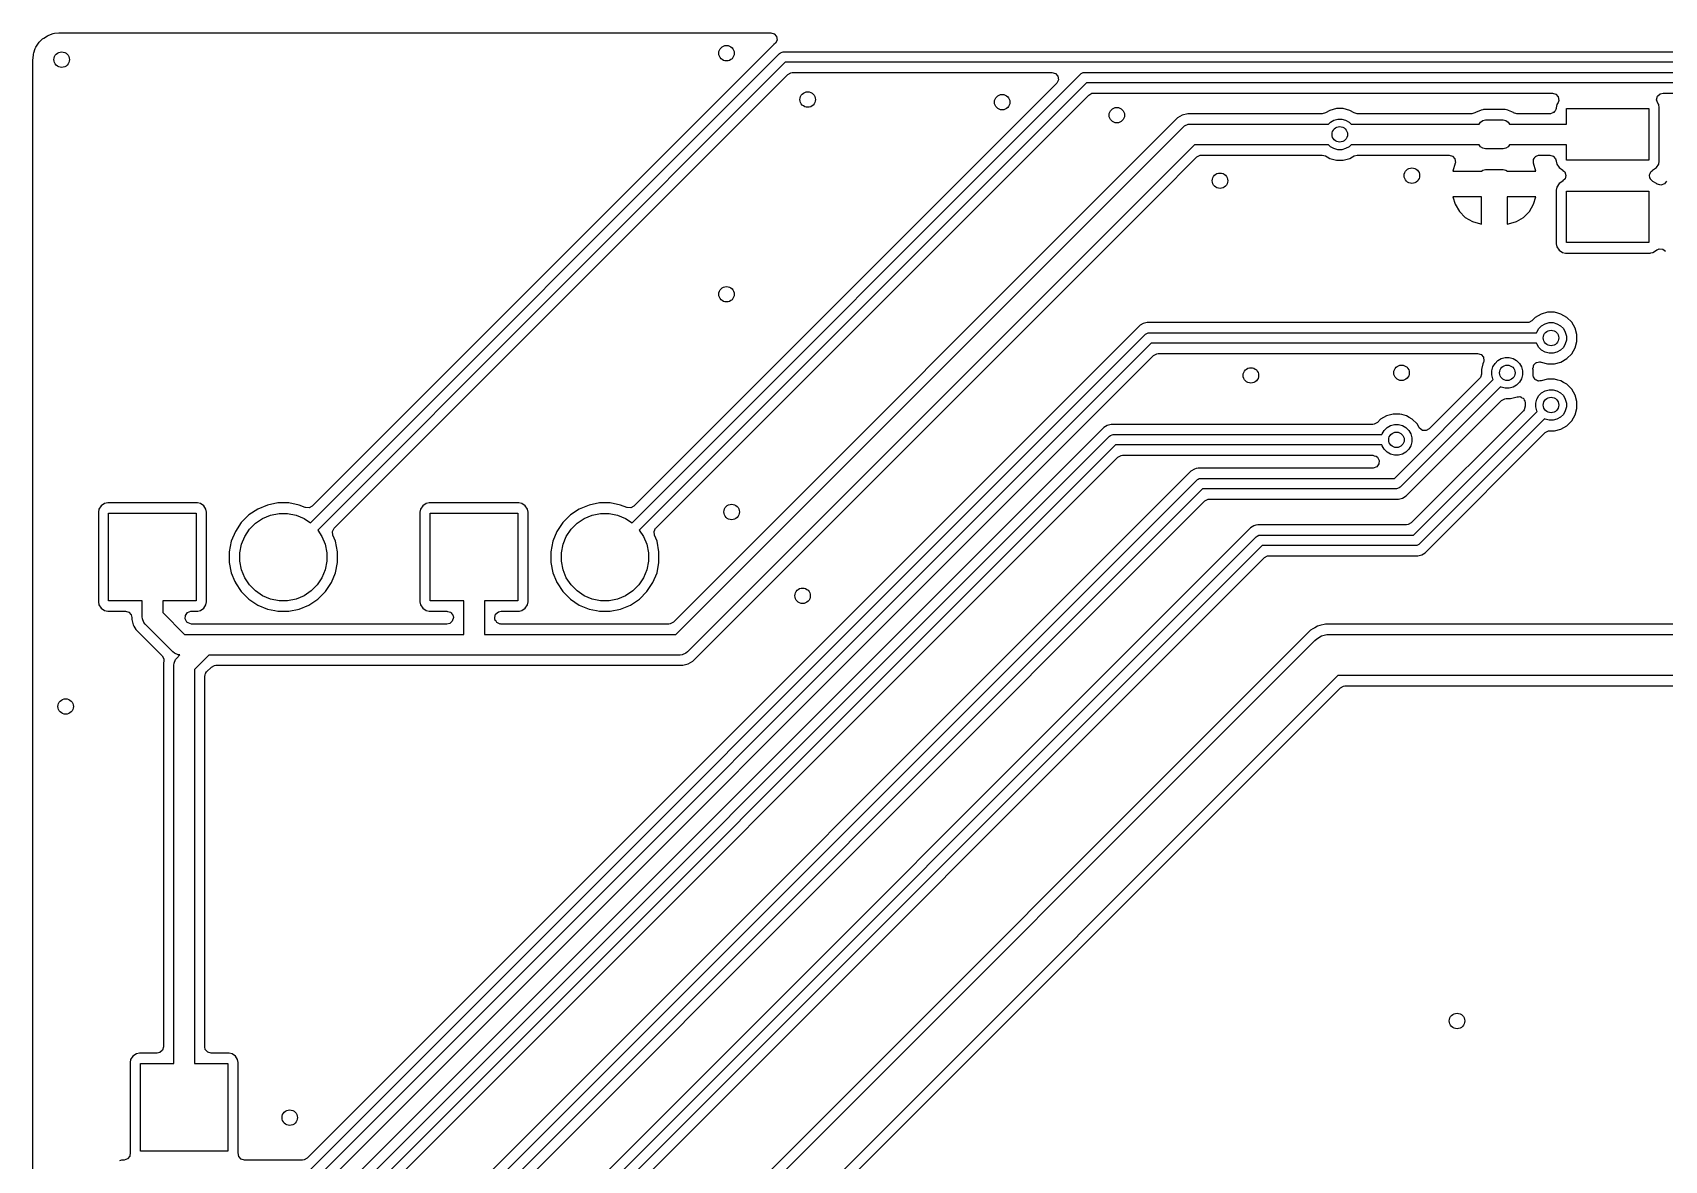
# Model space of a CAD drawing. Header units: inches. Extents: x 2.9 to 6.6, y -4.54 to -2.01.
# Drawn here: x 2.895 to 4.142, y -2.87 to -2.009 of the extents above; entities that cross this region are included whole.
import ezdxf

# ---------------------------------------------------------------- set-up
doc = ezdxf.new("R2010")
doc.units = ezdxf.units.IN
doc.header["$MEASUREMENT"] = 0
doc.layers.add('BLACK', color=7, linetype='CONTINUOUS')

msp = doc.modelspace()

# ---------------------------------------------------------------- linework, layer by layer
at = {"layer": 'BLACK', "linetype": 'CONTINUOUS'}
for p, q in [((2.8976, -2.02), (2.8995, -2.017)), ((2.8995, -2.017), (2.9001, -2.0162)), ((2.9001, -2.0162), (2.9026, -2.0137)), ((2.9026, -2.0137), (2.9035, -2.013)), ((2.9035, -2.013), (2.9064, -2.0112)), ((2.9064, -2.0112), (2.9074, -2.0107)), ((2.9074, -2.0107), (2.9107, -2.0096)), ((2.9107, -2.0096), (2.9117, -2.0093)), ((2.9117, -2.0093), (2.9151, -2.0089)), ((2.9151, -2.0089), (2.9155, -2.0089)), ((2.9155, -2.0089), (2.916, -2.0089)), ((2.916, -2.0089), (2.9183, -2.0089)), ((2.9183, -2.0089), (3.459, -2.0089)), ((3.4612, -2.0181), (3.1087, -2.3706)), ((3.459, -2.0089), (3.4616, -2.0097)), ((3.4614, -2.018), (3.4612, -2.0181)), ((3.4612, -2.0181), (3.4612, -2.0181)), ((3.4612, -2.0181), (3.4612, -2.0181)), ((3.4627, -2.017), (3.4614, -2.018)), ((3.4616, -2.0097), (3.4634, -2.0117)), ((3.4638, -2.0145), (3.4627, -2.017)), ((3.4634, -2.0117), (3.4638, -2.0145)), ((2.8953, -2.0291), (2.8954, -2.0287)), ((2.8953, -2.0296), (2.8953, -2.0291)), ((2.8953, -2.0323), (2.8953, -2.0296)), ((2.8954, -2.0287), (2.8957, -2.0253)), ((2.8957, -2.0253), (2.896, -2.0243)), ((2.896, -2.0243), (2.8971, -2.021)), ((2.8971, -2.021), (2.8976, -2.02)), ((3.1073, -2.3832), (3.4657, -2.0248)), ((3.4701, -2.0315), (3.1129, -2.3888)), ((3.4657, -2.0248), (3.4663, -2.0243)), ((3.4663, -2.0243), (3.4677, -2.0237)), ((3.4677, -2.0237), (3.4685, -2.0236)), ((3.4685, -2.0236), (6.3346, -2.0236)), ((6.333, -2.0315), (3.4701, -2.0315)), ((2.8951, -3.5601), (2.8953, -2.0323)), ((2.8953, -2.0323), (2.8953, -2.0323)), ((3.1255, -2.3873), (3.472, -2.0408)), ((3.353, -2.3832), (3.6956, -2.0405)), ((3.472, -2.0408), (3.4744, -2.0395)), ((3.4744, -2.0395), (3.4754, -2.0394)), ((3.4754, -2.0394), (3.6738, -2.0394)), ((3.6738, -2.0394), (3.6765, -2.0402)), ((3.6765, -2.0402), (3.6783, -2.0422)), ((3.6783, -2.0422), (3.6787, -2.045)), ((3.6956, -2.0405), (3.6962, -2.04)), ((3.6962, -2.04), (3.6977, -2.0394)), ((3.6977, -2.0394), (3.6984, -2.0394)), ((3.6984, -2.0394), (6.2504, -2.0394)), ((3.6773, -2.0477), (3.3544, -2.3706)), ((3.7001, -2.0472), (3.3585, -2.3888)), ((3.3711, -2.3873), (3.7019, -2.0566)), ((3.6775, -2.0475), (3.6773, -2.0477)), ((3.6787, -2.045), (3.6775, -2.0475)), ((6.2488, -2.0472), (3.7001, -2.0472)), ((3.7019, -2.0566), (3.7043, -2.0552)), ((3.7043, -2.0552), (3.7053, -2.0551)), ((3.7053, -2.0551), (4.0562, -2.0551)), ((4.0562, -2.0551), (4.0588, -2.0559)), ((4.0588, -2.0559), (4.0606, -2.058)), ((4.1365, -2.0575), (4.1386, -2.0556)), ((4.1386, -2.0556), (4.1407, -2.0551)), ((4.1407, -2.0551), (4.1507, -2.0551)), ((3.8861, -2.0683), (3.8827, -2.0702)), ((3.8911, -2.0669), (3.8861, -2.0683)), ((3.8861, -2.0683), (3.8861, -2.0683)), ((3.8861, -2.0683), (3.8861, -2.0683)), ((3.8861, -2.0683), (3.8861, -2.0683)), ((3.8963, -2.0669), (3.8911, -2.0669)), ((3.9013, -2.0683), (3.8963, -2.0669)), ((3.9047, -2.0702), (3.9013, -2.0683)), ((3.9013, -2.0683), (3.9013, -2.0683)), ((3.9013, -2.0683), (3.9013, -2.0683)), ((4.0016, -2.068), (3.9973, -2.07)), ((4.0029, -2.0678), (4.0016, -2.068)), ((4.0016, -2.068), (4.0016, -2.068)), ((4.0016, -2.068), (4.0016, -2.068)), ((4.0035, -2.0677), (4.0029, -2.0678)), ((4.0201, -2.0677), (4.0035, -2.0677)), ((4.022, -2.068), (4.0201, -2.0677)), ((4.0227, -2.0683), (4.022, -2.068)), ((4.022, -2.068), (4.022, -2.068)), ((4.022, -2.068), (4.022, -2.068)), ((4.0263, -2.07), (4.0227, -2.0683)), ((4.0577, -2.0691), (4.0572, -2.0698)), ((4.0583, -2.0686), (4.0577, -2.0691)), ((4.0584, -2.068), (4.0583, -2.0686)), ((4.0588, -2.0675), (4.0584, -2.068)), ((4.059, -2.0668), (4.0588, -2.0675)), ((4.0595, -2.0638), (4.059, -2.0662)), ((4.059, -2.0662), (4.059, -2.0668)), ((4.0606, -2.0622), (4.0595, -2.0638)), ((4.0606, -2.058), (4.061, -2.0607)), ((4.0608, -2.0616), (4.0606, -2.0622)), ((4.061, -2.0607), (4.0608, -2.0616)), ((4.0669, -2.0787), (4.0669, -2.0669)), ((4.0669, -2.0669), (4.1299, -2.0669)), ((4.1299, -2.0669), (4.1299, -2.1063)), ((4.1358, -2.0601), (4.1365, -2.0575)), ((4.1366, -2.0627), (4.1358, -2.0601)), ((4.1374, -2.0638), (4.1366, -2.0627)), ((4.1378, -2.0662), (4.1374, -2.0638)), ((4.1374, -2.0638), (4.1374, -2.0638)), ((4.1378, -2.1071), (4.1378, -2.0662)), ((4.1378, -2.0662), (4.1378, -2.0662)), ((3.7698, -2.074), (3.3847, -2.4592)), ((3.3865, -2.4685), (3.774, -2.081)), ((3.7734, -2.0719), (3.7698, -2.074)), ((3.7698, -2.074), (3.7698, -2.074)), ((3.7775, -2.0708), (3.7734, -2.0719)), ((3.774, -2.081), (3.7752, -2.0801)), ((3.7752, -2.0801), (3.778, -2.0789)), ((3.8803, -2.0708), (3.7775, -2.0708)), ((3.778, -2.0789), (3.7795, -2.0787)), ((3.7795, -2.0787), (3.885, -2.0787)), ((3.8827, -2.0702), (3.8803, -2.0708)), ((3.885, -2.0787), (3.8865, -2.0772)), ((3.8865, -2.0772), (3.8892, -2.0757)), ((3.8892, -2.0757), (3.8922, -2.0749)), ((3.8922, -2.0749), (3.8952, -2.0749)), ((3.8952, -2.0749), (3.8982, -2.0757)), ((3.8982, -2.0757), (3.9009, -2.0772)), ((3.9009, -2.0772), (3.9024, -2.0787)), ((3.9024, -2.0787), (4.0002, -2.0787)), ((3.9071, -2.0708), (3.9047, -2.0702)), ((3.9945, -2.0708), (3.9071, -2.0708)), ((3.9947, -2.0708), (3.9945, -2.0708)), ((3.9969, -2.0701), (3.9947, -2.0708)), ((3.9973, -2.07), (3.9969, -2.0701)), ((3.9969, -2.0701), (3.9969, -2.0701)), ((3.9973, -2.07), (3.9973, -2.07)), ((3.9973, -2.07), (3.9973, -2.07)), ((4.0002, -2.0787), (4.0012, -2.0772)), ((4.0012, -2.0772), (4.003, -2.076)), ((4.003, -2.076), (4.0051, -2.0756)), ((4.0051, -2.0756), (4.0185, -2.0756)), ((4.0185, -2.0756), (4.0206, -2.076)), ((4.0206, -2.076), (4.0224, -2.0772)), ((4.0224, -2.0772), (4.0234, -2.0787)), ((4.0234, -2.0787), (4.0669, -2.0787)), ((4.0265, -2.0701), (4.0263, -2.07)), ((4.0263, -2.07), (4.0263, -2.07)), ((4.0291, -2.0708), (4.0265, -2.0701)), ((4.0542, -2.0708), (4.0291, -2.0708)), ((4.0544, -2.0708), (4.0542, -2.0708)), ((4.0546, -2.0708), (4.0544, -2.0708)), ((4.0551, -2.0706), (4.0546, -2.0708)), ((4.0562, -2.0704), (4.0551, -2.0706)), ((4.0566, -2.07), (4.0562, -2.0704)), ((4.0572, -2.0698), (4.0566, -2.07)), ((3.7828, -2.0945), (3.3953, -2.4819)), ((3.7542, -2.1343), (3.7846, -2.1038)), ((3.885, -2.0945), (3.7828, -2.0945)), ((3.7846, -2.1038), (3.787, -2.1025)), ((3.787, -2.1025), (3.7881, -2.1024)), ((3.7881, -2.1024), (3.8803, -2.1024)), ((3.8803, -2.1024), (3.8827, -2.103)), ((3.8827, -2.103), (3.8841, -2.1038)), ((3.8841, -2.1038), (3.8861, -2.105)), ((3.8865, -2.096), (3.885, -2.0945)), ((3.8861, -2.105), (3.8911, -2.1063)), ((3.8892, -2.0975), (3.8865, -2.096)), ((3.8922, -2.0983), (3.8892, -2.0975)), ((3.8911, -2.1063), (3.8911, -2.1063)), ((3.8911, -2.1063), (3.8963, -2.1063)), ((3.8952, -2.0983), (3.8922, -2.0983)), ((3.8982, -2.0975), (3.8952, -2.0983)), ((3.8963, -2.1063), (3.9013, -2.105)), ((3.8963, -2.1063), (3.8963, -2.1063)), ((3.9009, -2.096), (3.8982, -2.0975)), ((3.9024, -2.0945), (3.9009, -2.096)), ((3.9013, -2.105), (3.9033, -2.1038)), ((4.0002, -2.0945), (3.9024, -2.0945)), ((3.9033, -2.1038), (3.9047, -2.103)), ((3.9047, -2.103), (3.9071, -2.1024)), ((3.9071, -2.1024), (3.9772, -2.1024)), ((3.9772, -2.1024), (3.9798, -2.1032)), ((3.9798, -2.1032), (3.9816, -2.1052)), ((3.9816, -2.1052), (3.982, -2.108)), ((4.0012, -2.096), (4.0002, -2.0945)), ((4.003, -2.0972), (4.0012, -2.096)), ((4.0051, -2.0976), (4.003, -2.0972)), ((4.0185, -2.0976), (4.0051, -2.0976)), ((4.0206, -2.0972), (4.0185, -2.0976)), ((4.0224, -2.096), (4.0206, -2.0972)), ((4.0234, -2.0945), (4.0224, -2.096)), ((4.0669, -2.0945), (4.0234, -2.0945)), ((4.0416, -2.1066), (4.0418, -2.1062)), ((4.0418, -2.1076), (4.0416, -2.1066)), ((4.0418, -2.1059), (4.0423, -2.105)), ((4.0418, -2.1062), (4.0418, -2.1059)), ((4.0423, -2.105), (4.0428, -2.1041)), ((4.0428, -2.1041), (4.0431, -2.1039)), ((4.0431, -2.1039), (4.0433, -2.1036)), ((4.0433, -2.1036), (4.0442, -2.1031)), ((4.0442, -2.1031), (4.0451, -2.1026)), ((4.0451, -2.1026), (4.0456, -2.1025)), ((4.0456, -2.1025), (4.0458, -2.1024)), ((4.0458, -2.1024), (4.0464, -2.1024)), ((4.0464, -2.1024), (4.0542, -2.1024)), ((4.0542, -2.1024), (4.0568, -2.1032)), ((4.0568, -2.1032), (4.0586, -2.1052)), ((4.0586, -2.1052), (4.0589, -2.1068)), ((4.0669, -2.1063), (4.0669, -2.0945)), ((4.1299, -2.1063), (4.0669, -2.1063)), ((3.9819, -2.1086), (3.9801, -2.1146)), ((3.9801, -2.1146), (4.0019, -2.1146)), ((3.982, -2.108), (3.9819, -2.1086)), ((4.0019, -2.1146), (4.003, -2.1138)), ((4.003, -2.1138), (4.0051, -2.1134)), ((4.0051, -2.1134), (4.0185, -2.1134)), ((4.0185, -2.1134), (4.0206, -2.1138)), ((4.0206, -2.1138), (4.0218, -2.1146)), ((4.0218, -2.1146), (4.0435, -2.1146)), ((4.0418, -2.1086), (4.0418, -2.1076)), ((4.0435, -2.1146), (4.0418, -2.1086)), ((4.0589, -2.1068), (4.059, -2.1068)), ((4.059, -2.1068), (4.059, -2.1071)), ((4.059, -2.1071), (4.0595, -2.1094)), ((4.0595, -2.1094), (4.0595, -2.1094)), ((4.0595, -2.1094), (4.0612, -2.112)), ((4.0612, -2.112), (4.0642, -2.114)), ((4.0642, -2.114), (4.0642, -2.1141)), ((4.0642, -2.1141), (4.0657, -2.1153)), ((4.0657, -2.1153), (4.0665, -2.1179)), ((4.0665, -2.1179), (4.0659, -2.1206)), ((4.1303, -2.1183), (4.1304, -2.1178)), ((4.1306, -2.1192), (4.1303, -2.1183)), ((4.1304, -2.1174), (4.1308, -2.1165)), ((4.1304, -2.1178), (4.1304, -2.1174)), ((4.1307, -2.1201), (4.1306, -2.1192)), ((4.1308, -2.1165), (4.131, -2.1156)), ((4.131, -2.1156), (4.1313, -2.1153)), ((4.1313, -2.1153), (4.1315, -2.1149)), ((4.1315, -2.1149), (4.1323, -2.1144)), ((4.1323, -2.1144), (4.1327, -2.1141)), ((4.1326, -2.114), (4.1356, -2.112)), ((4.1327, -2.1141), (4.1326, -2.114)), ((4.1356, -2.112), (4.1374, -2.1094)), ((4.1374, -2.1094), (4.1378, -2.1071)), ((4.1374, -2.1094), (4.1374, -2.1094)), ((4.1374, -2.1094), (4.1374, -2.1094)), ((4.1378, -2.1071), (4.1378, -2.1071)), ((4.0595, -2.1268), (4.059, -2.1291)), ((4.059, -2.1291), (4.059, -2.1701)), ((4.0612, -2.1242), (4.0595, -2.1268)), ((4.0595, -2.1268), (4.0595, -2.1268)), ((4.0642, -2.1222), (4.0612, -2.1242)), ((4.0659, -2.1206), (4.0642, -2.1221)), ((4.0642, -2.1221), (4.0642, -2.1222)), ((4.0669, -2.1693), (4.0669, -2.1299)), ((4.0669, -2.1299), (4.1299, -2.1299)), ((4.1299, -2.1299), (4.1299, -2.1693)), ((4.131, -2.1204), (4.1307, -2.1201)), ((4.1312, -2.1209), (4.131, -2.1204)), ((4.1319, -2.1215), (4.1312, -2.1209)), ((4.1325, -2.1222), (4.1319, -2.1215)), ((4.1329, -2.1225), (4.1325, -2.1222)), ((4.133, -2.1225), (4.1329, -2.1225)), ((4.1356, -2.1242), (4.133, -2.1225)), ((4.136, -2.1245), (4.1356, -2.1242)), ((4.1356, -2.1242), (4.1356, -2.1242)), ((4.1364, -2.1247), (4.136, -2.1245)), ((4.1391, -2.1253), (4.1364, -2.1247)), ((4.1417, -2.1244), (4.1391, -2.1253)), ((4.1433, -2.1222), (4.1417, -2.1244)), ((3.6995, -2.189), (3.7542, -2.1343)), ((4.0019, -2.1343), (3.9801, -2.1343)), ((3.9801, -2.1343), (3.9818, -2.14)), ((3.9818, -2.14), (3.9851, -2.1455)), ((4.002, -2.1343), (4.0019, -2.1343)), ((4.002, -2.1551), (4.002, -2.1343)), ((4.0217, -2.1343), (4.0217, -2.1551)), ((4.0218, -2.1343), (4.0217, -2.1343)), ((4.0435, -2.1343), (4.0218, -2.1343)), ((4.0386, -2.1455), (4.0418, -2.14)), ((4.0418, -2.14), (4.0435, -2.1343)), ((3.9851, -2.1455), (3.9851, -2.1455)), ((3.9851, -2.1455), (3.9896, -2.15)), ((3.9896, -2.15), (3.9896, -2.15)), ((3.9896, -2.15), (3.995, -2.1532)), ((3.995, -2.1532), (4.0011, -2.155)), ((4.0011, -2.155), (4.002, -2.1551)), ((4.0217, -2.1551), (4.0225, -2.155)), ((4.0225, -2.155), (4.0286, -2.1532)), ((4.0286, -2.1532), (4.0341, -2.15)), ((4.0341, -2.15), (4.0386, -2.1455)), ((4.0341, -2.15), (4.0341, -2.15)), ((4.0386, -2.1455), (4.0386, -2.1455)), ((4.059, -2.1701), (4.0595, -2.1724)), ((4.0595, -2.1724), (4.0595, -2.1724)), ((4.0595, -2.1724), (4.0612, -2.175)), ((4.0612, -2.175), (4.0638, -2.1767)), ((4.0638, -2.1767), (4.0638, -2.1767)), ((4.0638, -2.1767), (4.0661, -2.1772)), ((4.0661, -2.1772), (4.1308, -2.1772)), ((4.1299, -2.1693), (4.0669, -2.1693)), ((4.1308, -2.1772), (4.1313, -2.1771)), ((4.1313, -2.1771), (4.133, -2.1767)), ((4.133, -2.1767), (4.1356, -2.175)), ((4.133, -2.1767), (4.133, -2.1767)), ((4.133, -2.1767), (4.133, -2.1767)), ((4.1356, -2.175), (4.136, -2.1747)), ((4.1356, -2.175), (4.1356, -2.175)), ((4.136, -2.1747), (4.1361, -2.1749)), ((4.1361, -2.1749), (4.1377, -2.174)), ((4.1377, -2.174), (4.1404, -2.1742)), ((4.1404, -2.1742), (4.1426, -2.1758)), ((3.3994, -2.489), (3.6995, -2.189)), ((3.7435, -2.2311), (3.7411, -2.2324)), ((3.7445, -2.2308), (3.7435, -2.2311)), ((3.7465, -2.2303), (3.7445, -2.2308)), ((4.0371, -2.2303), (3.7465, -2.2303)), ((4.0381, -2.2302), (4.0371, -2.2303)), ((4.0405, -2.2289), (4.0381, -2.2302)), ((4.043, -2.2264), (4.0405, -2.2289)), ((4.0475, -2.2238), (4.043, -2.2264)), ((4.043, -2.2264), (4.043, -2.2264)), ((4.0525, -2.2224), (4.0475, -2.2238)), ((4.0479, -2.2328), (4.0506, -2.2312)), ((4.0506, -2.2312), (4.0536, -2.2304)), ((4.0577, -2.2224), (4.0525, -2.2224)), ((4.0536, -2.2304), (4.0567, -2.2304)), ((4.0567, -2.2304), (4.0596, -2.2312)), ((4.0602, -2.2231), (4.0577, -2.2224)), ((4.0596, -2.2312), (4.0623, -2.2328)), ((4.0627, -2.2238), (4.0602, -2.2231)), ((4.065, -2.2251), (4.0627, -2.2238)), ((4.0672, -2.2264), (4.065, -2.2251)), ((4.0709, -2.23), (4.0672, -2.2264)), ((4.0735, -2.2345), (4.0709, -2.23)), ((3.7408, -2.2327), (3.1048, -2.8686)), ((3.1066, -2.878), (3.7452, -2.2393)), ((3.7411, -2.2324), (3.7408, -2.2327)), ((3.7408, -2.2327), (3.7408, -2.2327)), ((3.7411, -2.2324), (3.7411, -2.2324)), ((3.7452, -2.2393), (3.7458, -2.2389)), ((3.7458, -2.2389), (3.7463, -2.2387)), ((3.7463, -2.2387), (3.7473, -2.2383)), ((3.7473, -2.2383), (3.748, -2.2382)), ((3.748, -2.2382), (4.044, -2.2382)), ((4.044, -2.2382), (4.0442, -2.2376)), ((4.0442, -2.2376), (4.0457, -2.2349)), ((4.0457, -2.2349), (4.0479, -2.2328)), ((4.0623, -2.2328), (4.0645, -2.2349)), ((4.0645, -2.2349), (4.066, -2.2376)), ((4.066, -2.2376), (4.0668, -2.2406)), ((4.0668, -2.2437), (4.066, -2.2466)), ((4.0668, -2.2406), (4.0668, -2.2437)), ((4.0748, -2.2395), (4.0735, -2.2345)), ((4.0748, -2.2447), (4.0748, -2.2395)), ((3.7497, -2.2461), (3.1111, -2.8847)), ((3.1177, -2.8892), (3.7515, -2.2554)), ((4.044, -2.2461), (3.7497, -2.2461)), ((3.7515, -2.2554), (3.7539, -2.2541)), ((3.7539, -2.2541), (3.755, -2.254)), ((3.755, -2.254), (3.999, -2.254)), ((3.999, -2.254), (4.0016, -2.2547)), ((4.0016, -2.2547), (4.0034, -2.2568)), ((4.0442, -2.2466), (4.044, -2.2461)), ((4.0457, -2.2493), (4.0442, -2.2466)), ((4.0479, -2.2515), (4.0457, -2.2493)), ((4.0506, -2.253), (4.0479, -2.2515)), ((4.0536, -2.2538), (4.0506, -2.253)), ((4.0567, -2.2538), (4.0536, -2.2538)), ((4.0596, -2.253), (4.0567, -2.2538)), ((4.0623, -2.2515), (4.0596, -2.253)), ((4.0645, -2.2493), (4.0623, -2.2515)), ((4.066, -2.2466), (4.0645, -2.2493)), ((4.0672, -2.2579), (4.0709, -2.2542)), ((4.0709, -2.2542), (4.0735, -2.2497)), ((4.0735, -2.2497), (4.0748, -2.2447)), ((4.0031, -2.2618), (4.0019, -2.2661)), ((4.0019, -2.2661), (4.0019, -2.2697)), ((4.0033, -2.2611), (4.0031, -2.2618)), ((4.0034, -2.2608), (4.0033, -2.2611)), ((4.0033, -2.2611), (4.0033, -2.2611)), ((4.0033, -2.2611), (4.0033, -2.2611)), ((4.0034, -2.2568), (4.0038, -2.2595)), ((4.0038, -2.2595), (4.0034, -2.2608)), ((4.0034, -2.2608), (4.0034, -2.2608)), ((4.0099, -2.2672), (4.0107, -2.2642)), ((4.0099, -2.2702), (4.0099, -2.2672)), ((4.0107, -2.2642), (4.0123, -2.2615)), ((4.0123, -2.2615), (4.0145, -2.2593)), ((4.0145, -2.2593), (4.0171, -2.2578)), ((4.0171, -2.2578), (4.0201, -2.257)), ((4.0201, -2.257), (4.0232, -2.257)), ((4.0232, -2.257), (4.0262, -2.2578)), ((4.0262, -2.2578), (4.0288, -2.2593)), ((4.0288, -2.2593), (4.031, -2.2615)), ((4.031, -2.2615), (4.0326, -2.2642)), ((4.0326, -2.2642), (4.0334, -2.2672)), ((4.0334, -2.2672), (4.0334, -2.2702)), ((4.0413, -2.2653), (4.0416, -2.2642)), ((4.0413, -2.2658), (4.0413, -2.2653)), ((4.0414, -2.2661), (4.0413, -2.2658)), ((4.0414, -2.2703), (4.0414, -2.2661)), ((4.0416, -2.2642), (4.0417, -2.2631)), ((4.0417, -2.2631), (4.0419, -2.2629)), ((4.0419, -2.2629), (4.042, -2.2626)), ((4.042, -2.2626), (4.0428, -2.2619)), ((4.0428, -2.2619), (4.0436, -2.261)), ((4.0436, -2.261), (4.0438, -2.261)), ((4.0438, -2.261), (4.0441, -2.2608)), ((4.0441, -2.2608), (4.0452, -2.2606)), ((4.0452, -2.2606), (4.0462, -2.2603)), ((4.0462, -2.2603), (4.0466, -2.2604)), ((4.0466, -2.2604), (4.0468, -2.2603)), ((4.0468, -2.2603), (4.0469, -2.2604)), ((4.0469, -2.2604), (4.0474, -2.2605)), ((4.0474, -2.2605), (4.0475, -2.2605)), ((4.0475, -2.2605), (4.0475, -2.2605)), ((4.0475, -2.2605), (4.0525, -2.2618)), ((4.0525, -2.2618), (4.0525, -2.2618)), ((4.0525, -2.2618), (4.0577, -2.2618)), ((4.0577, -2.2618), (4.0627, -2.2605)), ((4.0577, -2.2618), (4.0577, -2.2618)), ((4.0627, -2.2605), (4.0672, -2.2579)), ((3.9354, -2.3494), (4.011, -2.2737)), ((4.0166, -2.2793), (3.9398, -2.3561)), ((4.0005, -2.2731), (3.9621, -2.3116)), ((4.0012, -2.2723), (4.0005, -2.2731)), ((4.0019, -2.2697), (4.0012, -2.2723)), ((4.0107, -2.2732), (4.0099, -2.2702)), ((4.011, -2.2737), (4.0107, -2.2732)), ((4.0171, -2.2796), (4.0166, -2.2793)), ((4.0201, -2.2804), (4.0171, -2.2796)), ((4.0232, -2.2804), (4.0201, -2.2804)), ((4.0262, -2.2796), (4.0232, -2.2804)), ((4.0288, -2.2781), (4.0262, -2.2796)), ((4.031, -2.2759), (4.0288, -2.2781)), ((4.0326, -2.2732), (4.031, -2.2759)), ((4.0334, -2.2702), (4.0326, -2.2732)), ((4.0414, -2.2708), (4.0414, -2.2703)), ((4.0414, -2.2703), (4.0414, -2.2703)), ((4.0415, -2.271), (4.0414, -2.2708)), ((4.0416, -2.2717), (4.0415, -2.271)), ((4.0421, -2.2725), (4.0416, -2.2717)), ((4.0425, -2.2733), (4.0421, -2.2725)), ((4.0429, -2.2736), (4.0425, -2.2733)), ((4.0431, -2.274), (4.0429, -2.2736)), ((4.044, -2.2744), (4.0431, -2.274)), ((4.0448, -2.2749), (4.044, -2.2744)), ((4.0452, -2.2749), (4.0448, -2.2749)), ((4.0456, -2.2751), (4.0452, -2.2749)), ((4.0466, -2.2749), (4.0456, -2.2751)), ((4.0475, -2.2749), (4.0466, -2.2749)), ((4.0525, -2.2736), (4.0475, -2.2749)), ((4.0577, -2.2736), (4.0525, -2.2736)), ((4.0602, -2.2743), (4.0577, -2.2736)), ((4.0627, -2.2749), (4.0602, -2.2743)), ((4.0645, -2.276), (4.0627, -2.2749)), ((4.0672, -2.2775), (4.0645, -2.276)), ((4.0709, -2.2812), (4.0672, -2.2775)), ((4.0735, -2.2857), (4.0709, -2.2812)), ((3.9465, -2.3606), (4.0173, -2.2898)), ((4.0173, -2.2898), (4.0197, -2.2885)), ((4.0197, -2.2885), (4.0207, -2.2884)), ((4.0207, -2.2884), (4.0242, -2.2884)), ((4.0242, -2.2884), (4.0293, -2.2871)), ((4.0242, -2.2884), (4.0242, -2.2884)), ((4.0293, -2.2871), (4.0293, -2.2871)), ((4.0293, -2.2871), (4.0293, -2.2871)), ((4.0293, -2.2871), (4.0303, -2.2871)), ((4.0303, -2.2871), (4.0312, -2.2869)), ((4.0312, -2.2869), (4.0316, -2.2871)), ((4.0316, -2.2871), (4.032, -2.2871)), ((4.032, -2.2871), (4.0328, -2.2877)), ((4.0328, -2.2877), (4.0337, -2.2881)), ((4.0337, -2.2881), (4.034, -2.2884)), ((4.034, -2.2884), (4.0343, -2.2887)), ((4.0343, -2.2887), (4.0347, -2.2896)), ((4.0347, -2.2896), (4.0352, -2.2904)), ((4.0352, -2.2904), (4.0353, -2.291)), ((4.0353, -2.291), (4.0354, -2.2912)), ((4.0354, -2.2912), (4.0354, -2.2918)), ((4.0354, -2.2918), (4.0354, -2.2943)), ((4.0434, -2.2918), (4.0442, -2.2888)), ((4.0434, -2.2948), (4.0434, -2.2918)), ((4.0442, -2.2888), (4.0457, -2.2861)), ((4.0457, -2.2861), (4.0479, -2.2839)), ((4.0479, -2.2839), (4.0506, -2.2824)), ((4.0506, -2.2824), (4.0536, -2.2816)), ((4.0536, -2.2816), (4.0567, -2.2816)), ((4.0567, -2.2816), (4.0596, -2.2824)), ((4.0596, -2.2824), (4.0623, -2.2839)), ((4.0623, -2.2839), (4.0645, -2.2861)), ((4.0645, -2.2861), (4.066, -2.2888)), ((4.066, -2.2888), (4.0668, -2.2918)), ((4.0668, -2.2918), (4.0668, -2.2948)), ((4.0748, -2.2907), (4.0735, -2.2857)), ((4.0748, -2.2959), (4.0748, -2.2907)), ((3.9249, -2.3041), (3.9224, -2.3066)), ((3.9294, -2.3015), (3.9249, -2.3041)), ((3.9249, -2.3041), (3.9249, -2.3041)), ((3.9344, -2.3002), (3.9294, -2.3015)), ((3.9396, -2.3002), (3.9344, -2.3002)), ((3.9411, -2.3006), (3.9396, -2.3002)), ((3.9446, -2.3015), (3.9411, -2.3006)), ((3.9468, -2.3028), (3.9446, -2.3015)), ((3.9491, -2.3041), (3.9468, -2.3028)), ((4.034, -2.2977), (3.9483, -2.3834)), ((3.9528, -2.3078), (3.9491, -2.3041)), ((3.9501, -2.3927), (4.0445, -2.2983)), ((4.0501, -2.3039), (3.9546, -2.3994)), ((4.0346, -2.2969), (4.034, -2.2977)), ((4.0354, -2.2943), (4.0346, -2.2969)), ((4.0442, -2.2978), (4.0434, -2.2948)), ((4.0445, -2.2983), (4.0442, -2.2978)), ((4.0506, -2.3042), (4.0501, -2.3039)), ((4.0536, -2.305), (4.0506, -2.3042)), ((4.0567, -2.305), (4.0536, -2.305)), ((4.0596, -2.3042), (4.0567, -2.305)), ((4.0623, -2.3027), (4.0596, -2.3042)), ((4.0645, -2.3005), (4.0623, -2.3027)), ((4.066, -2.2978), (4.0645, -2.3005)), ((4.0668, -2.2948), (4.066, -2.2978)), ((4.0672, -2.3091), (4.0709, -2.3054)), ((4.0709, -2.3054), (4.0735, -2.3009)), ((4.0735, -2.3009), (4.0748, -2.2959)), ((3.0315, -3.0035), (3.7179, -2.3171)), ((3.7134, -2.3104), (3.0677, -2.9561)), ((3.7161, -2.3089), (3.7134, -2.3104)), ((3.7134, -2.3104), (3.7134, -2.3104)), ((3.7191, -2.3081), (3.7161, -2.3089)), ((3.7179, -2.3171), (3.7185, -2.3166)), ((3.7185, -2.3166), (3.7199, -2.316)), ((3.9189, -2.3081), (3.7191, -2.3081)), ((3.7199, -2.316), (3.7207, -2.3159)), ((3.7207, -2.3159), (3.9259, -2.3159)), ((3.92, -2.3079), (3.9189, -2.3081)), ((3.9224, -2.3066), (3.92, -2.3079)), ((3.9259, -2.3159), (3.9261, -2.3154)), ((3.9261, -2.3154), (3.9276, -2.3127)), ((3.9276, -2.3127), (3.9298, -2.3105)), ((3.9298, -2.3105), (3.9325, -2.309)), ((3.9325, -2.309), (3.9355, -2.3082)), ((3.9355, -2.3082), (3.9385, -2.3082)), ((3.9385, -2.3082), (3.9415, -2.309)), ((3.9415, -2.309), (3.9442, -2.3105)), ((3.9442, -2.3105), (3.9464, -2.3127)), ((3.9464, -2.3127), (3.9479, -2.3154)), ((3.9479, -2.3154), (3.9487, -2.3183)), ((3.9487, -2.3183), (3.9487, -2.3214)), ((3.9544, -2.3106), (3.9528, -2.3078)), ((3.9547, -2.311), (3.9544, -2.3106)), ((3.9569, -2.3127), (3.9547, -2.311)), ((3.9596, -2.3129), (3.9569, -2.3127)), ((3.9621, -2.3116), (3.9596, -2.3129)), ((3.9612, -2.4039), (4.0507, -2.3144)), ((4.0507, -2.3144), (4.0531, -2.3131)), ((4.0531, -2.3131), (4.0542, -2.313)), ((4.0542, -2.313), (4.0577, -2.313)), ((4.0577, -2.313), (4.0627, -2.3117)), ((4.0577, -2.313), (4.0577, -2.313)), ((4.0627, -2.3117), (4.0672, -2.3091)), ((3.7223, -2.3238), (3.0371, -3.0091)), ((3.9259, -2.3238), (3.7223, -2.3238)), ((3.9261, -2.3244), (3.9259, -2.3238)), ((3.9276, -2.3271), (3.9261, -2.3244)), ((3.9298, -2.3293), (3.9276, -2.3271)), ((3.9325, -2.3308), (3.9298, -2.3293)), ((3.9355, -2.3316), (3.9325, -2.3308)), ((3.9415, -2.3308), (3.9385, -2.3316)), ((3.9442, -2.3293), (3.9415, -2.3308)), ((3.9464, -2.3271), (3.9442, -2.3293)), ((3.9479, -2.3244), (3.9464, -2.3271)), ((3.9487, -2.3214), (3.9479, -2.3244)), ((3.0497, -3.0076), (3.7241, -2.3331)), ((3.7241, -2.3331), (3.7266, -2.3318)), ((3.7266, -2.3318), (3.7276, -2.3317)), ((3.7276, -2.3317), (3.9189, -2.3317)), ((3.7826, -2.3423), (3.7799, -2.3439)), ((3.7841, -2.3419), (3.7826, -2.3423)), ((3.7826, -2.3423), (3.7826, -2.3423)), ((3.7856, -2.3415), (3.7841, -2.3419)), ((3.919, -2.3415), (3.7856, -2.3415)), ((3.9189, -2.3317), (3.9201, -2.3321)), ((3.9193, -2.3415), (3.919, -2.3415)), ((3.9219, -2.3405), (3.9193, -2.3415)), ((3.9201, -2.3321), (3.9213, -2.3323)), ((3.9213, -2.3323), (3.9215, -2.3325)), ((3.9215, -2.3325), (3.9216, -2.3325)), ((3.9216, -2.3325), (3.9224, -2.3331)), ((3.9236, -2.3383), (3.9219, -2.3405)), ((3.9224, -2.3331), (3.9224, -2.3332)), ((3.9224, -2.3332), (3.9238, -2.3356)), ((3.9238, -2.3356), (3.9236, -2.3383)), ((3.9385, -2.3316), (3.9355, -2.3316)), ((3.0315, -3.1035), (3.7844, -2.3506)), ((3.7799, -2.3439), (3.033, -3.0909)), ((3.7799, -2.3439), (3.7799, -2.3439)), ((3.7844, -2.3506), (3.785, -2.3501)), ((3.785, -2.3501), (3.7854, -2.3499)), ((3.7854, -2.3499), (3.7864, -2.3495)), ((3.7864, -2.3495), (3.7872, -2.3494)), ((3.7872, -2.3494), (3.9354, -2.3494)), ((2.9501, -2.3685), (2.9475, -2.3703)), ((2.9524, -2.3681), (2.9501, -2.3685)), ((2.9501, -2.3685), (2.9501, -2.3685)), ((3.0209, -2.3681), (2.9524, -2.3681)), ((2.9524, -2.3681), (2.9524, -2.3681)), ((3.0232, -2.3685), (3.0209, -2.3681)), ((3.0209, -2.3681), (3.0209, -2.3681)), ((3.0258, -2.3703), (3.0232, -2.3685)), ((3.0232, -2.3685), (3.0232, -2.3685)), ((3.7888, -2.3573), (3.0371, -3.1091)), ((3.0497, -3.1076), (3.7907, -2.3666)), ((3.0825, -2.3681), (3.0746, -2.3697)), ((3.0907, -2.3681), (3.0825, -2.3681)), ((3.0825, -2.3681), (3.0825, -2.3681)), ((3.0987, -2.3697), (3.0907, -2.3681)), ((3.0907, -2.3681), (3.0907, -2.3681)), ((3.1957, -2.3685), (3.1931, -2.3703)), ((3.198, -2.3681), (3.1957, -2.3685)), ((3.1957, -2.3685), (3.1957, -2.3685)), ((3.2665, -2.3681), (3.198, -2.3681)), ((3.198, -2.3681), (3.198, -2.3681)), ((3.2688, -2.3685), (3.2665, -2.3681)), ((3.2665, -2.3681), (3.2665, -2.3681)), ((3.2714, -2.3703), (3.2688, -2.3685)), ((3.2688, -2.3685), (3.2688, -2.3685)), ((3.3282, -2.3681), (3.3202, -2.3697)), ((3.3364, -2.3681), (3.3282, -2.3681)), ((3.3282, -2.3681), (3.3282, -2.3681)), ((3.3443, -2.3697), (3.3364, -2.3681)), ((3.3364, -2.3681), (3.3364, -2.3681)), ((3.937, -2.3573), (3.7888, -2.3573)), ((3.7907, -2.3666), (3.7931, -2.3653)), ((3.7931, -2.3653), (3.7941, -2.3652)), ((3.7941, -2.3652), (3.9386, -2.3652)), ((3.9378, -2.3572), (3.937, -2.3573)), ((3.9392, -2.3566), (3.9378, -2.3572)), ((3.9386, -2.3652), (3.9416, -2.3644)), ((3.9386, -2.3652), (3.9386, -2.3652)), ((3.9398, -2.3561), (3.9392, -2.3566)), ((3.9416, -2.3644), (3.9443, -2.3628)), ((3.9443, -2.3628), (3.9465, -2.3606)), ((2.9457, -2.3729), (2.9453, -2.3752)), ((2.9453, -2.3752), (2.9453, -2.4437)), ((2.9475, -2.3703), (2.9457, -2.3729)), ((2.9457, -2.3729), (2.9457, -2.3729)), ((2.9531, -2.4429), (2.9531, -2.376)), ((2.9531, -2.376), (3.0201, -2.376)), ((3.0201, -2.376), (3.0201, -2.4429)), ((3.0275, -2.3729), (3.0258, -2.3703)), ((3.028, -2.3752), (3.0275, -2.3729)), ((3.0275, -2.3729), (3.0275, -2.3729)), ((3.028, -2.4437), (3.028, -2.3752)), ((3.028, -2.3752), (3.028, -2.3752)), ((3.0602, -2.3773), (3.0545, -2.3831)), ((3.067, -2.3728), (3.0602, -2.3773)), ((3.0654, -2.3836), (3.0708, -2.3799)), ((3.0746, -2.3697), (3.067, -2.3728)), ((3.0708, -2.3799), (3.0769, -2.3774)), ((3.0746, -2.3697), (3.0746, -2.3697)), ((3.0769, -2.3774), (3.0833, -2.3761)), ((3.0833, -2.3761), (3.0899, -2.3761)), ((3.0899, -2.3761), (3.0963, -2.3774)), ((3.0963, -2.3774), (3.1024, -2.3799)), ((3.1034, -2.3716), (3.0987, -2.3697)), ((3.0987, -2.3697), (3.0987, -2.3697)), ((3.1024, -2.3799), (3.1073, -2.3832)), ((3.1036, -2.3717), (3.1034, -2.3716)), ((3.1063, -2.3719), (3.1036, -2.3717)), ((3.1087, -2.3706), (3.1063, -2.3719)), ((3.1914, -2.3729), (3.1909, -2.3752)), ((3.1909, -2.3752), (3.1909, -2.4437)), ((3.1931, -2.3703), (3.1914, -2.3729)), ((3.1914, -2.3729), (3.1914, -2.3729)), ((3.1988, -2.4429), (3.1988, -2.376)), ((3.1988, -2.376), (3.2657, -2.376)), ((3.2657, -2.376), (3.2657, -2.4429)), ((3.2732, -2.3729), (3.2714, -2.3703)), ((3.2736, -2.3752), (3.2732, -2.3729)), ((3.2732, -2.3729), (3.2732, -2.3729)), ((3.2736, -2.4437), (3.2736, -2.3752)), ((3.2736, -2.3752), (3.2736, -2.3752)), ((3.3059, -2.3773), (3.3002, -2.3831)), ((3.3127, -2.3728), (3.3059, -2.3773)), ((3.3111, -2.3836), (3.3165, -2.3799)), ((3.3202, -2.3697), (3.3127, -2.3728)), ((3.3165, -2.3799), (3.3226, -2.3774)), ((3.3202, -2.3697), (3.3202, -2.3697)), ((3.3226, -2.3774), (3.329, -2.3761)), ((3.329, -2.3761), (3.3356, -2.3761)), ((3.3356, -2.3761), (3.342, -2.3774)), ((3.342, -2.3774), (3.3481, -2.3799)), ((3.3491, -2.3716), (3.3443, -2.3697)), ((3.3443, -2.3697), (3.3443, -2.3697)), ((3.3481, -2.3799), (3.353, -2.3832)), ((3.3493, -2.3717), (3.3491, -2.3716)), ((3.352, -2.3719), (3.3493, -2.3717)), ((3.3544, -2.3706), (3.352, -2.3719)), ((3.05, -2.3899), (3.0468, -2.3974)), ((3.0545, -2.3831), (3.05, -2.3899)), ((3.0571, -2.3937), (3.0607, -2.3882)), ((3.0607, -2.3882), (3.0654, -2.3836)), ((3.1129, -2.3888), (3.1161, -2.3937)), ((3.8254, -2.3872), (3.1234, -3.0892)), ((3.1241, -2.3899), (3.1254, -2.3874)), ((3.1244, -2.3926), (3.1241, -2.3899)), ((3.1264, -2.3974), (3.1244, -2.3926)), ((3.1254, -2.3874), (3.1255, -2.3873)), ((3.2956, -2.3899), (3.2925, -2.3974)), ((3.3002, -2.3831), (3.2956, -2.3899)), ((3.3028, -2.3937), (3.3064, -2.3882)), ((3.3064, -2.3882), (3.3111, -2.3836)), ((3.3585, -2.3888), (3.3618, -2.3937)), ((3.3698, -2.3899), (3.371, -2.3874)), ((3.3701, -2.3926), (3.3698, -2.3899)), ((3.3721, -2.3974), (3.3701, -2.3926)), ((3.371, -2.3874), (3.3711, -2.3873)), ((3.8281, -2.3856), (3.8254, -2.3872)), ((3.8254, -2.3872), (3.8254, -2.3872)), ((3.8296, -2.3852), (3.8281, -2.3856)), ((3.8281, -2.3856), (3.8281, -2.3856)), ((3.8311, -2.3848), (3.8296, -2.3852)), ((3.8299, -2.3939), (3.8305, -2.3934)), ((3.8305, -2.3934), (3.8319, -2.3928)), ((3.9448, -2.3848), (3.8311, -2.3848)), ((3.8319, -2.3928), (3.8327, -2.3927)), ((3.8327, -2.3927), (3.9501, -2.3927)), ((3.9459, -2.3847), (3.9448, -2.3848)), ((3.9483, -2.3834), (3.9459, -2.3847)), ((3.0468, -2.3974), (3.0453, -2.4054)), ((3.0453, -2.4054), (3.0453, -2.4135)), ((3.0468, -2.3974), (3.0468, -2.3974)), ((3.0533, -2.4062), (3.0546, -2.3997)), ((3.0546, -2.3997), (3.0571, -2.3937)), ((3.1161, -2.3937), (3.1186, -2.3997)), ((3.1186, -2.3997), (3.1199, -2.4062)), ((3.128, -2.4054), (3.1264, -2.3974)), ((3.128, -2.4135), (3.128, -2.4054)), ((3.1301, -3.0937), (3.8299, -2.3939)), ((3.8343, -2.4006), (3.1368, -3.0981)), ((3.2925, -2.3974), (3.2909, -2.4054)), ((3.2909, -2.4054), (3.2909, -2.4135)), ((3.2925, -2.3974), (3.2925, -2.3974)), ((3.299, -2.4062), (3.3003, -2.3997)), ((3.3003, -2.3997), (3.3028, -2.3937)), ((3.3618, -2.3937), (3.3643, -2.3997)), ((3.3643, -2.3997), (3.3656, -2.4062)), ((3.3736, -2.4054), (3.3721, -2.3974)), ((3.3736, -2.4135), (3.3736, -2.4054)), ((3.9518, -2.4006), (3.8343, -2.4006)), ((3.9525, -2.4005), (3.9518, -2.4006)), ((3.954, -2.3999), (3.9525, -2.4005)), ((3.9546, -2.3994), (3.954, -2.3999)), ((3.959, -2.4061), (3.9612, -2.4039)), ((3.0453, -2.4135), (3.0468, -2.4215)), ((3.0533, -2.4127), (3.0533, -2.4062)), ((3.0546, -2.4192), (3.0533, -2.4127)), ((3.1199, -2.4127), (3.1186, -2.4192)), ((3.1199, -2.4062), (3.1199, -2.4127)), ((3.1264, -2.4215), (3.128, -2.4135)), ((3.1461, -3.0999), (3.8361, -2.4099)), ((3.2909, -2.4135), (3.2925, -2.4215)), ((3.299, -2.4127), (3.299, -2.4062)), ((3.3003, -2.4192), (3.299, -2.4127)), ((3.3656, -2.4127), (3.3643, -2.4192)), ((3.3656, -2.4062), (3.3656, -2.4127)), ((3.3721, -2.4215), (3.3736, -2.4135)), ((3.8361, -2.4099), (3.8386, -2.4086)), ((3.8386, -2.4086), (3.8396, -2.4085)), ((3.8396, -2.4085), (3.9533, -2.4085)), ((3.9533, -2.4085), (3.9563, -2.4077)), ((3.9533, -2.4085), (3.9533, -2.4085)), ((3.9563, -2.4077), (3.959, -2.4061)), ((3.0468, -2.4215), (3.0468, -2.4215)), ((3.0468, -2.4215), (3.0495, -2.428)), ((3.0495, -2.428), (3.05, -2.429)), ((3.05, -2.429), (3.05, -2.4292)), ((3.05, -2.4292), (3.0545, -2.4358)), ((3.0571, -2.4252), (3.0546, -2.4192)), ((3.0607, -2.4307), (3.0571, -2.4252)), ((3.0654, -2.4353), (3.0607, -2.4307)), ((3.1125, -2.4307), (3.1078, -2.4353)), ((3.1161, -2.4252), (3.1125, -2.4307)), ((3.1186, -2.4192), (3.1161, -2.4252)), ((3.1187, -2.4358), (3.1233, -2.429)), ((3.1233, -2.429), (3.1264, -2.4215)), ((3.2925, -2.4215), (3.2925, -2.4215)), ((3.2925, -2.4215), (3.2952, -2.428)), ((3.2952, -2.428), (3.2956, -2.429)), ((3.2956, -2.429), (3.2957, -2.4292)), ((3.2957, -2.4292), (3.3002, -2.4358)), ((3.3028, -2.4252), (3.3003, -2.4192)), ((3.3064, -2.4307), (3.3028, -2.4252)), ((3.3111, -2.4353), (3.3064, -2.4307)), ((3.3582, -2.4307), (3.3535, -2.4353)), ((3.3618, -2.4252), (3.3582, -2.4307)), ((3.3643, -2.4192), (3.3618, -2.4252)), ((3.3644, -2.4358), (3.3689, -2.429)), ((3.3689, -2.429), (3.3721, -2.4215)), ((2.9787, -2.4429), (2.9531, -2.4429)), ((2.9787, -2.4551), (2.9787, -2.4429)), ((3.0201, -2.4429), (2.9945, -2.4429)), ((2.9945, -2.4429), (2.9945, -2.4519)), ((3.0545, -2.4358), (3.0602, -2.4416)), ((3.0602, -2.4416), (3.0602, -2.4416)), ((3.0602, -2.4416), (3.067, -2.4461)), ((3.0708, -2.439), (3.0654, -2.4353)), ((3.0769, -2.4415), (3.0708, -2.439)), ((3.0833, -2.4428), (3.0769, -2.4415)), ((3.0899, -2.4428), (3.0833, -2.4428)), ((3.0963, -2.4415), (3.0899, -2.4428)), ((3.1024, -2.439), (3.0963, -2.4415)), ((3.1078, -2.4353), (3.1024, -2.439)), ((3.1062, -2.4461), (3.113, -2.4416)), ((3.113, -2.4416), (3.1187, -2.4358)), ((3.2244, -2.4429), (3.1988, -2.4429)), ((3.2244, -2.4685), (3.2244, -2.4429)), ((3.2657, -2.4429), (3.2402, -2.4429)), ((3.2402, -2.4429), (3.2402, -2.4685)), ((3.3002, -2.4358), (3.3059, -2.4416)), ((3.3059, -2.4416), (3.3059, -2.4416)), ((3.3059, -2.4416), (3.3127, -2.4461)), ((3.3165, -2.439), (3.3111, -2.4353)), ((3.3226, -2.4415), (3.3165, -2.439)), ((3.329, -2.4428), (3.3226, -2.4415)), ((3.3356, -2.4428), (3.329, -2.4428)), ((3.342, -2.4415), (3.3356, -2.4428)), ((3.3481, -2.439), (3.342, -2.4415)), ((3.3535, -2.4353), (3.3481, -2.439)), ((3.3519, -2.4461), (3.3586, -2.4416)), ((3.3586, -2.4416), (3.3644, -2.4358)), ((2.9453, -2.4437), (2.9457, -2.446)), ((2.9457, -2.446), (2.9457, -2.446)), ((2.9457, -2.446), (2.9475, -2.4486)), ((2.9475, -2.4486), (2.9501, -2.4503)), ((2.9501, -2.4503), (2.9501, -2.4503)), ((2.9501, -2.4503), (2.9524, -2.4508)), ((2.9524, -2.4508), (2.9524, -2.4508)), ((2.9524, -2.4508), (2.9524, -2.4508)), ((2.9524, -2.4508), (2.966, -2.4508)), ((2.966, -2.4508), (2.9686, -2.4516)), ((2.9686, -2.4516), (2.9704, -2.4537)), ((2.9704, -2.4537), (2.9708, -2.4557)), ((2.9708, -2.4557), (2.9708, -2.4572)), ((2.9789, -2.4567), (2.9787, -2.4551)), ((2.9945, -2.4519), (3.0111, -2.4685)), ((3.0116, -2.4567), (3.0118, -2.454)), ((3.0118, -2.454), (3.0135, -2.4518)), ((3.0135, -2.4518), (3.016, -2.4508)), ((3.016, -2.4508), (3.0164, -2.4508)), ((3.0164, -2.4508), (3.0209, -2.4508)), ((3.0209, -2.4508), (3.0214, -2.4507)), ((3.0209, -2.4508), (3.0209, -2.4508)), ((3.0214, -2.4507), (3.0232, -2.4503)), ((3.0232, -2.4503), (3.0258, -2.4486)), ((3.0232, -2.4503), (3.0232, -2.4503)), ((3.0232, -2.4503), (3.0232, -2.4503)), ((3.0258, -2.4486), (3.0275, -2.446)), ((3.0275, -2.446), (3.028, -2.4437)), ((3.0275, -2.446), (3.0275, -2.446)), ((3.0275, -2.446), (3.0275, -2.446)), ((3.028, -2.4437), (3.028, -2.4437)), ((3.067, -2.4461), (3.0746, -2.4492)), ((3.0746, -2.4492), (3.0802, -2.4503)), ((3.0802, -2.4503), (3.0825, -2.4508)), ((3.0825, -2.4508), (3.0825, -2.4508)), ((3.0825, -2.4508), (3.0825, -2.4508)), ((3.0825, -2.4508), (3.0907, -2.4508)), ((3.0907, -2.4508), (3.0987, -2.4492)), ((3.0907, -2.4508), (3.0907, -2.4508)), ((3.0987, -2.4492), (3.1062, -2.4461)), ((3.1909, -2.4437), (3.1914, -2.446)), ((3.1914, -2.446), (3.1914, -2.446)), ((3.1914, -2.446), (3.1931, -2.4486)), ((3.1931, -2.4486), (3.1957, -2.4503)), ((3.1957, -2.4503), (3.1957, -2.4503)), ((3.1957, -2.4503), (3.198, -2.4508)), ((3.198, -2.4508), (3.198, -2.4508)), ((3.198, -2.4508), (3.198, -2.4508)), ((3.198, -2.4508), (3.2116, -2.4508)), ((3.2116, -2.4508), (3.212, -2.4509)), ((3.212, -2.4509), (3.2123, -2.4509)), ((3.2123, -2.4509), (3.2133, -2.4513)), ((3.2133, -2.4513), (3.2143, -2.4516)), ((3.2143, -2.4516), (3.2145, -2.4519)), ((3.2145, -2.4519), (3.2148, -2.452)), ((3.2148, -2.452), (3.2154, -2.4529)), ((3.2154, -2.4529), (3.2161, -2.4537)), ((3.2165, -2.4557), (3.2157, -2.4584)), ((3.2161, -2.4537), (3.2162, -2.4541)), ((3.2162, -2.4541), (3.2163, -2.4543)), ((3.2163, -2.4543), (3.2165, -2.4557)), ((3.2165, -2.4557), (3.2165, -2.4557)), ((3.2481, -2.4557), (3.2488, -2.453)), ((3.2482, -2.4571), (3.2481, -2.4557)), ((3.2481, -2.4557), (3.2481, -2.4557)), ((3.2488, -2.453), (3.2509, -2.4512)), ((3.2509, -2.4512), (3.2529, -2.4508)), ((3.2529, -2.4508), (3.2665, -2.4508)), ((3.2665, -2.4508), (3.2671, -2.4507)), ((3.2665, -2.4508), (3.2665, -2.4508)), ((3.2671, -2.4507), (3.2688, -2.4503)), ((3.2688, -2.4503), (3.2714, -2.4486)), ((3.2688, -2.4503), (3.2688, -2.4503)), ((3.2688, -2.4503), (3.2688, -2.4503)), ((3.2714, -2.4486), (3.2732, -2.446)), ((3.2732, -2.446), (3.2736, -2.4437)), ((3.2732, -2.446), (3.2732, -2.446)), ((3.2732, -2.446), (3.2732, -2.446)), ((3.2736, -2.4437), (3.2736, -2.4437)), ((3.3127, -2.4461), (3.3202, -2.4492)), ((3.3202, -2.4492), (3.3259, -2.4503)), ((3.3259, -2.4503), (3.3282, -2.4508)), ((3.3282, -2.4508), (3.3282, -2.4508)), ((3.3282, -2.4508), (3.3282, -2.4508)), ((3.3282, -2.4508), (3.3364, -2.4508)), ((3.3364, -2.4508), (3.3443, -2.4492)), ((3.3364, -2.4508), (3.3364, -2.4508)), ((3.3443, -2.4492), (3.3519, -2.4461)), ((2.9708, -2.4572), (2.9719, -2.4612)), ((2.9719, -2.4612), (2.9725, -2.4622)), ((2.9725, -2.4622), (2.974, -2.4648)), ((2.974, -2.4648), (2.974, -2.4648)), ((2.974, -2.4648), (2.994, -2.4848)), ((2.9801, -2.4595), (2.9789, -2.4567)), ((2.981, -2.4607), (2.9801, -2.4595)), ((3.0023, -2.4819), (2.981, -2.4607)), ((3.0129, -2.4591), (3.0116, -2.4567)), ((3.013, -2.4592), (3.0129, -2.4591)), ((3.0138, -2.4598), (3.013, -2.4592)), ((3.0164, -2.4606), (3.0138, -2.4598)), ((3.2116, -2.4606), (3.0164, -2.4606)), ((3.2137, -2.4602), (3.2116, -2.4606)), ((3.2157, -2.4584), (3.2137, -2.4602)), ((3.2484, -2.4573), (3.2482, -2.4571)), ((3.2485, -2.4578), (3.2484, -2.4573)), ((3.2492, -2.4585), (3.2485, -2.4578)), ((3.2497, -2.4594), (3.2492, -2.4585)), ((3.2501, -2.4596), (3.2497, -2.4594)), ((3.2503, -2.4598), (3.2501, -2.4596)), ((3.2513, -2.4601), (3.2503, -2.4598)), ((3.2522, -2.4606), (3.2513, -2.4601)), ((3.2526, -2.4605), (3.2522, -2.4606)), ((3.2529, -2.4606), (3.2526, -2.4605)), ((3.3812, -2.4606), (3.2529, -2.4606)), ((3.3822, -2.4605), (3.3812, -2.4606)), ((3.3847, -2.4592), (3.3822, -2.4605)), ((3.8713, -2.4653), (3.4378, -2.8989)), ((3.873, -2.4643), (3.8713, -2.4653)), ((3.8713, -2.4653), (3.8713, -2.4653)), ((3.8747, -2.4634), (3.873, -2.4643)), ((3.8767, -2.4622), (3.8747, -2.4634)), ((3.8747, -2.4634), (3.8747, -2.4634)), ((3.8785, -2.4617), (3.8767, -2.4622)), ((3.8767, -2.4622), (3.8767, -2.4622)), ((3.8827, -2.4606), (3.8785, -2.4617)), ((3.8889, -2.4606), (3.8827, -2.4606)), ((3.8892, -2.4606), (3.8889, -2.4606)), ((4.2449, -2.4606), (3.8892, -2.4606)), ((3.8892, -2.4606), (3.8892, -2.4606)), ((3.0111, -2.4685), (3.0266, -2.4685)), ((3.0266, -2.4685), (3.2244, -2.4685)), ((3.2402, -2.4685), (3.3865, -2.4685)), ((3.4456, -2.9023), (3.8747, -2.4731)), ((3.8747, -2.4731), (3.8762, -2.4718)), ((3.8762, -2.4718), (3.8798, -2.4697)), ((3.8798, -2.4697), (3.8838, -2.4686)), ((3.8838, -2.4686), (3.8858, -2.4685)), ((3.8858, -2.4685), (4.2502, -2.4685)), ((2.994, -2.4848), (2.9953, -2.4872)), ((2.9952, -2.4895), (2.9951, -2.4901)), ((2.9951, -2.4901), (2.9951, -2.7835)), ((2.9953, -2.4872), (2.9952, -2.4895)), ((3.0035, -2.4829), (3.0023, -2.4819)), ((3.003, -2.4921), (3.0031, -2.4906)), ((3.003, -2.7963), (3.003, -2.4921)), ((3.0031, -2.4906), (3.0043, -2.4878)), ((3.0063, -2.4841), (3.0035, -2.4829)), ((3.0043, -2.4878), (3.0053, -2.4866)), ((3.0053, -2.4866), (3.0076, -2.4842)), ((3.0076, -2.4842), (3.0063, -2.4841)), ((3.0298, -2.4843), (3.0187, -2.4954)), ((3.2323, -2.4843), (3.0298, -2.4843)), ((3.0317, -2.4936), (3.0341, -2.4923)), ((3.0341, -2.4923), (3.0351, -2.4921)), ((3.0351, -2.4921), (3.3918, -2.4921)), ((3.3898, -2.4843), (3.2323, -2.4843)), ((3.3913, -2.4841), (3.3898, -2.4843)), ((3.3941, -2.4829), (3.3913, -2.4841)), ((3.3918, -2.4921), (3.3958, -2.4911)), ((3.3918, -2.4921), (3.3918, -2.4921)), ((3.3953, -2.4819), (3.3941, -2.4829)), ((3.3958, -2.4911), (3.3994, -2.489)), ((3.0187, -2.4954), (3.0187, -2.7963)), ((3.0266, -2.5007), (3.0269, -2.4995)), ((3.0266, -2.7835), (3.0266, -2.5007)), ((3.0269, -2.4995), (3.0272, -2.4983)), ((3.0272, -2.4983), (3.0273, -2.4981)), ((3.0273, -2.4981), (3.0274, -2.498)), ((3.0274, -2.498), (3.028, -2.4972)), ((3.028, -2.4972), (3.0317, -2.4936)), ((3.8923, -2.5), (3.4724, -2.9199)), ((4.2567, -2.5), (3.8923, -2.5)), ((3.4818, -2.9217), (3.8942, -2.5093)), ((3.8942, -2.5093), (3.8966, -2.508)), ((3.8966, -2.508), (3.8976, -2.5079)), ((3.8976, -2.5079), (4.2533, -2.5079)), ((2.9717, -2.7906), (2.9699, -2.7932)), ((2.9743, -2.7888), (2.9717, -2.7906)), ((2.9766, -2.7884), (2.9743, -2.7888)), ((2.9743, -2.7888), (2.9743, -2.7888)), ((2.9902, -2.7884), (2.9766, -2.7884)), ((2.9922, -2.7879), (2.9902, -2.7884)), ((2.9943, -2.7861), (2.9922, -2.7879)), ((2.9951, -2.7835), (2.9943, -2.7861)), ((3.027, -2.7855), (3.0266, -2.7835)), ((3.0288, -2.7876), (3.027, -2.7855)), ((3.0315, -2.7884), (3.0288, -2.7876)), ((3.0451, -2.7884), (3.0315, -2.7884)), ((3.0474, -2.7888), (3.0451, -2.7884)), ((3.0451, -2.7884), (3.0451, -2.7884)), ((3.05, -2.7906), (3.0474, -2.7888)), ((3.0474, -2.7888), (3.0474, -2.7888)), ((3.0517, -2.7932), (3.05, -2.7906)), ((2.9699, -2.7932), (2.9695, -2.7955)), ((2.9695, -2.7955), (2.9695, -2.7955)), ((2.9695, -2.7955), (2.9695, -2.864)), ((2.9699, -2.7932), (2.9699, -2.7932)), ((2.9774, -2.8632), (2.9774, -2.7963)), ((2.9774, -2.7963), (3.003, -2.7963)), ((3.0187, -2.7963), (3.0443, -2.7963)), ((3.0443, -2.7963), (3.0443, -2.8632)), ((3.0522, -2.7955), (3.0517, -2.7932)), ((3.0517, -2.7932), (3.0517, -2.7932)), ((3.0522, -2.864), (3.0522, -2.7955)), ((3.0522, -2.7955), (3.0522, -2.7955)), ((2.9693, -2.867), (2.9676, -2.8691)), ((2.9695, -2.8642), (2.9693, -2.867)), ((2.9695, -2.864), (2.9695, -2.864)), ((2.9695, -2.864), (2.9695, -2.864)), ((2.9695, -2.864), (2.9695, -2.8642)), ((3.0443, -2.8632), (2.9774, -2.8632)), ((3.0521, -2.8642), (3.0522, -2.864)), ((3.0521, -2.8645), (3.0521, -2.8642)), ((3.0525, -2.8672), (3.0521, -2.8645)), ((3.0543, -2.8693), (3.0525, -2.8672)), ((2.963, -2.8701), (2.9615, -2.8705)), ((2.9647, -2.8701), (2.963, -2.8701)), ((2.965, -2.8701), (2.9647, -2.8701)), ((2.9676, -2.8691), (2.965, -2.8701)), ((3.0569, -2.8701), (3.0543, -2.8693)), ((3.1013, -2.8701), (3.0569, -2.8701)), ((3.1024, -2.8699), (3.1013, -2.8701)), ((3.1048, -2.8686), (3.1024, -2.8699))]:
    msp.add_line(p, q, dxfattribs=at)
at = {"layer": 'BLACK'}
for centre in [(3.4252, -2.0246), (2.9173, -2.0295), (3.4872, -2.06), (3.6358, -2.062), (3.7234, -2.0719), (3.8937, -2.0866), (3.8022, -2.122), (3.9488, -2.1181), (3.4252, -2.2087), (4.0551, -2.2421), (3.8258, -2.2707), (3.9409, -2.2687), (4.0217, -2.2687), (4.0551, -2.2933), (3.937, -2.3199), (3.4291, -2.375), (3.4833, -2.439), (2.9203, -2.5236), (3.9833, -2.7638), (3.0915, -2.8376)]:
    msp.add_circle(centre, 0.00591, dxfattribs=at)

doc.saveas('drawing.dxf')
